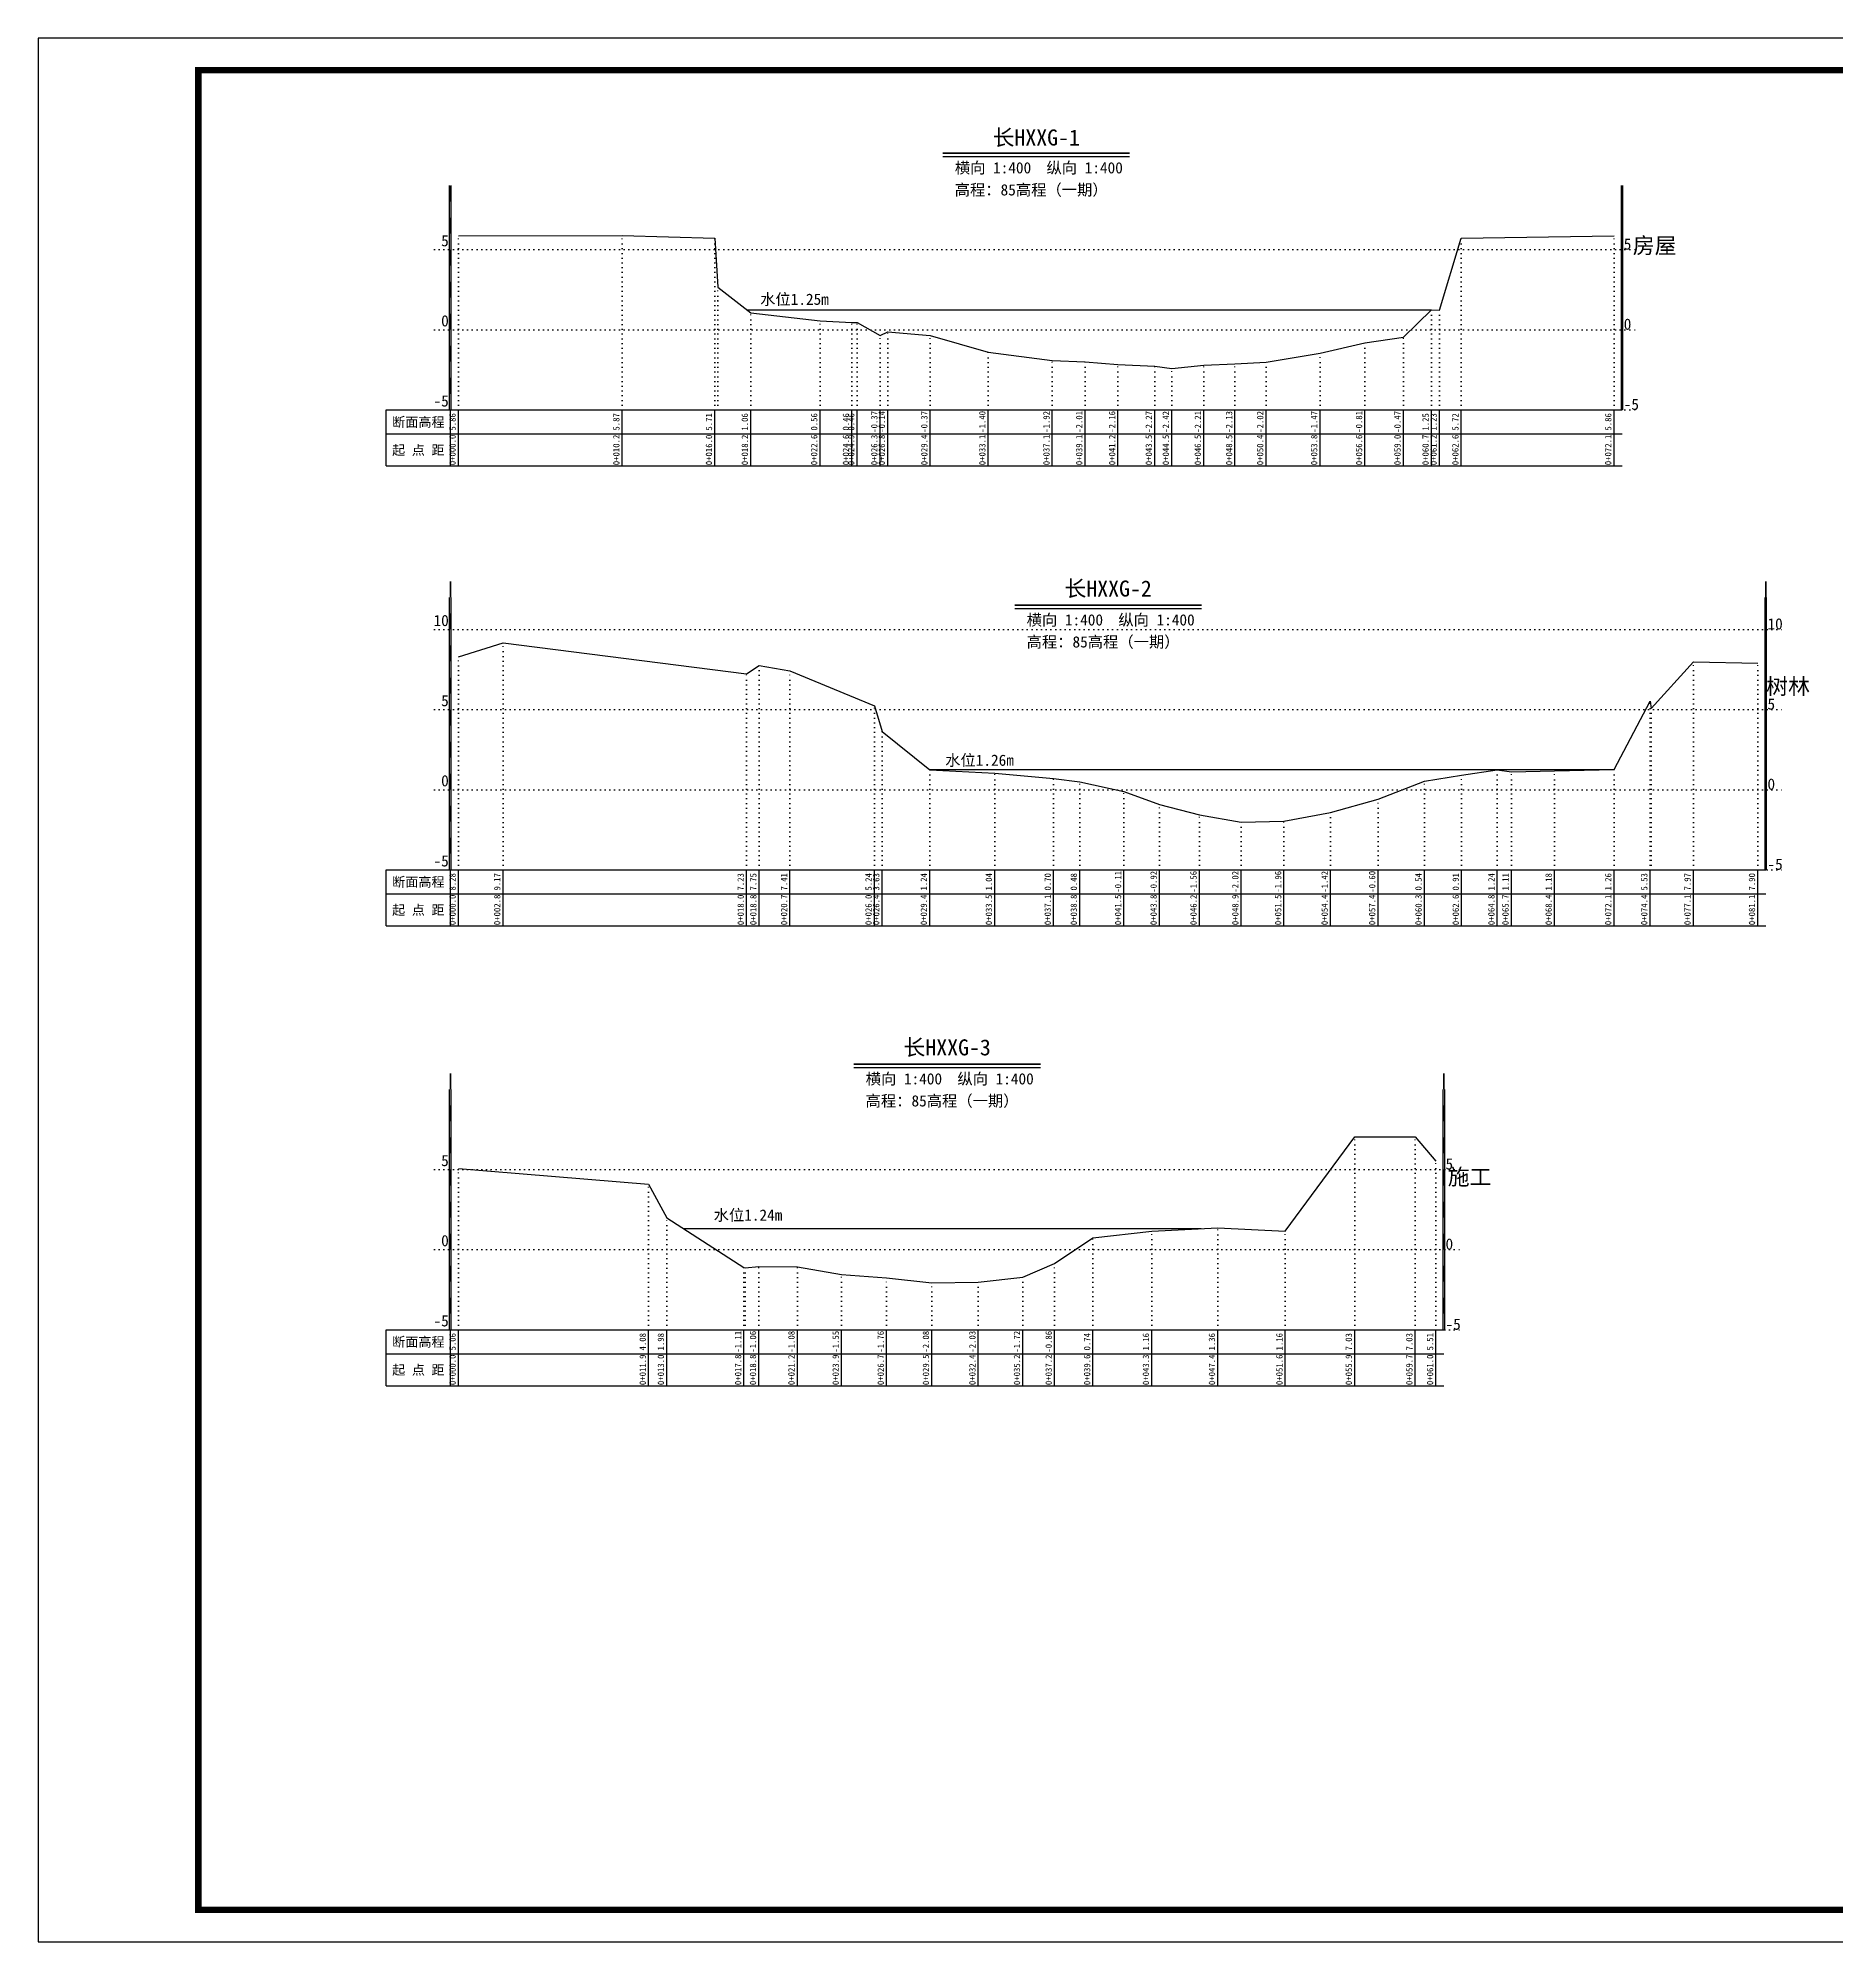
# Model space of a CAD drawing. Header units: millimetres. Extents: x 518104 to 520297, y 3371901 to 3372198.
# Drawn here: x 518104.4 to 518385, y 3371900.9 to 3372197.9 of the extents above; entities that cross this region are included whole.
import ezdxf
from ezdxf.enums import TextEntityAlignment as Align

# ---------------------------------------------------------------- set-up
doc = ezdxf.new("R2010")
doc.units = ezdxf.units.MM
doc.header["$LTSCALE"] = 0.4
doc.header["$MEASUREMENT"] = 0
doc.linetypes.add('X4', pattern=[1.6, 0, -1.6])
for name, color, linetype in [('DMX', 1, 'Continuous'), ('zdm1', 5, 'Continuous'), ('ZDMT5', 3, 'Continuous'), ('ZJ', 7, 'Continuous'), ('图框', 7, 'Continuous'), ('断面名称', 5, 'Continuous'), ('比例尺', 3, 'Continuous'), ('水位', 4, 'Continuous')]:
    doc.layers.add(name, color=color, linetype=linetype)
doc.styles.add('HDM', font='仿宋_GB2312.ttf')

msp = doc.modelspace()

# ---------------------------------------------------------------- linework, layer by layer
at = {"layer": 'DMX', "linetype": 'Continuous', "flags": 128}
for points in [[(518169.93, 3372167.02), (518195.48, 3372167.05), (518209.93, 3372166.65), (518210.43, 3372159), (518210.43, 3372159), (518215.53, 3372155.02), (518226.36, 3372153.77), (518231.31, 3372153.52), (518232.13, 3372153.52), (518235.73, 3372151.45), (518236.91, 3372152.02), (518243.53, 3372151.45), (518243.53, 3372151.45), (518252.58, 3372148.87), (518262.58, 3372147.57), (518267.71, 3372147.35), (518272.83, 3372146.97), (518278.56, 3372146.7), (518281.21, 3372146.32), (518286.21, 3372146.85), (518291.08, 3372147.05), (518295.93, 3372147.32), (518304.36, 3372148.7), (518311.36, 3372150.35), (518317.36, 3372151.2), (518321.73, 3372155.5), (518322.98, 3372155.45), (518326.38, 3372166.67), (518350.23, 3372167.02)], [(518169.93, 3372101.32), (518169.93, 3372101.32), (518176.91, 3372103.55), (518214.88, 3372098.7), (518216.86, 3372100), (518221.66, 3372099.15), (518234.83, 3372093.72), (518236.03, 3372089.7), (518243.46, 3372083.72), (518253.61, 3372083.22), (518262.78, 3372082.37), (518266.86, 3372081.82), (518273.76, 3372080.35), (518279.31, 3372078.32), (518285.53, 3372076.72), (518292.06, 3372075.57), (518298.73, 3372075.72), (518305.98, 3372077.07), (518313.41, 3372079.12), (518320.63, 3372081.97), (518326.43, 3372082.9), (518332.01, 3372083.72), (518334.21, 3372083.4), (518340.93, 3372083.57), (518350.23, 3372083.77), (518355.86, 3372094.45), (518356.01, 3372093.3), (518362.61, 3372100.55), (518372.66, 3372100.37)], [(518169.93, 3372021.52), (518199.61, 3372019.07), (518202.43, 3372013.82), (518214.48, 3372006.1), (518214.68, 3372006.05), (518216.81, 3372006.22), (518222.81, 3372006.17), (518229.71, 3372005), (518236.73, 3372004.47), (518243.78, 3372003.67), (518251.03, 3372003.8), (518257.98, 3372004.57), (518262.93, 3372006.72), (518268.93, 3372010.72), (518278.11, 3372011.77), (518288.41, 3372012.27), (518298.93, 3372011.77), (518309.76, 3372026.45), (518319.21, 3372026.45), (518322.43, 3372022.65)]]:
    msp.add_lwpolyline(points, dxfattribs=at)
at = {"layer": 'zdm1', "linetype": 'Continuous'}
for p, q in [((518168.56, 3372139.87), (518168.56, 3372174.87)), ((518168.81, 3372139.87), (518168.81, 3372174.87)), ((518351.36, 3372139.87), (518351.36, 3372174.87)), ((518351.61, 3372139.87), (518351.61, 3372174.87)), ((518158.68, 3372139.87), (518169.93, 3372139.87)), ((518158.68, 3372131.12), (518158.68, 3372139.87)), ((518168.68, 3372131.12), (518168.68, 3372139.87)), ((518169.93, 3372139.87), (518351.48, 3372139.87)), ((518158.68, 3372136.12), (518351.48, 3372136.12)), ((518158.68, 3372131.12), (518351.48, 3372131.12)), ((518168.56, 3372068.12), (518168.56, 3372110.62)), ((518168.81, 3372068.12), (518168.81, 3372110.62)), ((518373.78, 3372068.12), (518373.78, 3372110.62)), ((518374.03, 3372068.12), (518374.03, 3372110.62)), ((518158.68, 3372068.12), (518169.93, 3372068.12)), ((518158.68, 3372059.37), (518158.68, 3372068.12)), ((518168.68, 3372059.37), (518168.68, 3372068.12)), ((518169.93, 3372068.12), (518373.91, 3372068.12)), ((518158.68, 3372064.37), (518373.91, 3372064.37)), ((518158.68, 3372059.37), (518373.91, 3372059.37)), ((518168.56, 3371996.37), (518168.56, 3372033.87)), ((518168.81, 3371996.37), (518168.81, 3372033.87)), ((518323.56, 3371996.37), (518323.56, 3372033.87)), ((518323.81, 3371996.37), (518323.81, 3372033.87)), ((518158.68, 3371996.37), (518169.93, 3371996.37)), ((518158.68, 3371987.62), (518158.68, 3371996.37)), ((518168.68, 3371987.62), (518168.68, 3371996.37)), ((518169.93, 3371996.37), (518323.68, 3371996.37)), ((518158.68, 3371992.62), (518323.68, 3371992.62)), ((518158.68, 3371987.62), (518323.68, 3371987.62))]:
    msp.add_line(p, q, dxfattribs=at)
at = {"layer": 'zdm1', "linetype": 'X4'}
for p, q in [((518166.18, 3372164.87), (518353.98, 3372164.87)), ((518166.18, 3372152.37), (518353.98, 3372152.37)), ((518166.18, 3372139.87), (518353.98, 3372139.87)), ((518166.18, 3372105.62), (518376.41, 3372105.62)), ((518166.18, 3372093.12), (518376.41, 3372093.12)), ((518166.18, 3372080.62), (518376.41, 3372080.62)), ((518166.18, 3372068.12), (518376.41, 3372068.12)), ((518166.18, 3372021.37), (518326.18, 3372021.37)), ((518166.18, 3372008.87), (518326.18, 3372008.87)), ((518166.18, 3371996.37), (518326.18, 3371996.37))]:
    msp.add_line(p, q, dxfattribs=at)
at = {"layer": 'zdm1', "linetype": 'Continuous', "flags": 128}
for points in [[(518168.68, 3372172.37, 0.25, 0.25, 0), (518168.68, 3372174.87, 0.25, 0.25, 0)], [(518351.48, 3372172.37, 0.25, 0.25, 0), (518351.48, 3372174.87, 0.25, 0.25, 0)], [(518168.68, 3372167.37, 0.25, 0.25, 0), (518168.68, 3372169.87, 0.25, 0.25, 0)], [(518351.48, 3372167.37, 0.25, 0.25, 0), (518351.48, 3372169.87, 0.25, 0.25, 0)], [(518168.68, 3372162.37, 0.25, 0.25, 0), (518168.68, 3372164.87, 0.25, 0.25, 0)], [(518351.48, 3372162.37, 0.25, 0.25, 0), (518351.48, 3372164.87, 0.25, 0.25, 0)], [(518168.68, 3372157.37, 0.25, 0.25, 0), (518168.68, 3372159.87, 0.25, 0.25, 0)], [(518351.48, 3372157.37, 0.25, 0.25, 0), (518351.48, 3372159.87, 0.25, 0.25, 0)], [(518168.68, 3372152.37, 0.25, 0.25, 0), (518168.68, 3372154.87, 0.25, 0.25, 0)], [(518351.48, 3372152.37, 0.25, 0.25, 0), (518351.48, 3372154.87, 0.25, 0.25, 0)], [(518168.68, 3372147.37, 0.25, 0.25, 0), (518168.68, 3372149.87, 0.25, 0.25, 0)], [(518351.48, 3372147.37, 0.25, 0.25, 0), (518351.48, 3372149.87, 0.25, 0.25, 0)], [(518168.68, 3372142.37, 0.25, 0.25, 0), (518168.68, 3372144.87, 0.25, 0.25, 0)], [(518351.48, 3372142.37, 0.25, 0.25, 0), (518351.48, 3372144.87, 0.25, 0.25, 0)], [(518168.68, 3372110.62, 0.25, 0.25, 0), (518168.68, 3372113.12, 0.25, 0.25, 0)], [(518373.91, 3372110.62, 0.25, 0.25, 0), (518373.91, 3372113.12, 0.25, 0.25, 0)], [(518168.68, 3372105.62, 0.25, 0.25, 0), (518168.68, 3372108.12, 0.25, 0.25, 0)], [(518373.91, 3372105.62, 0.25, 0.25, 0), (518373.91, 3372108.12, 0.25, 0.25, 0)], [(518168.68, 3372100.62, 0.25, 0.25, 0), (518168.68, 3372103.12, 0.25, 0.25, 0)], [(518373.91, 3372100.62, 0.25, 0.25, 0), (518373.91, 3372103.12, 0.25, 0.25, 0)], [(518168.68, 3372095.62, 0.25, 0.25, 0), (518168.68, 3372098.12, 0.25, 0.25, 0)], [(518373.91, 3372095.62, 0.25, 0.25, 0), (518373.91, 3372098.12, 0.25, 0.25, 0)], [(518168.68, 3372090.62, 0.25, 0.25, 0), (518168.68, 3372093.12, 0.25, 0.25, 0)], [(518373.91, 3372090.62, 0.25, 0.25, 0), (518373.91, 3372093.12, 0.25, 0.25, 0)], [(518168.68, 3372085.62, 0.25, 0.25, 0), (518168.68, 3372088.12, 0.25, 0.25, 0)], [(518373.91, 3372085.62, 0.25, 0.25, 0), (518373.91, 3372088.12, 0.25, 0.25, 0)], [(518168.68, 3372080.62, 0.25, 0.25, 0), (518168.68, 3372083.12, 0.25, 0.25, 0)], [(518373.91, 3372080.62, 0.25, 0.25, 0), (518373.91, 3372083.12, 0.25, 0.25, 0)], [(518168.68, 3372075.62, 0.25, 0.25, 0), (518168.68, 3372078.12, 0.25, 0.25, 0)], [(518373.91, 3372075.62, 0.25, 0.25, 0), (518373.91, 3372078.12, 0.25, 0.25, 0)], [(518168.68, 3372070.62, 0.25, 0.25, 0), (518168.68, 3372073.12, 0.25, 0.25, 0)], [(518373.91, 3372070.62, 0.25, 0.25, 0), (518373.91, 3372073.12, 0.25, 0.25, 0)], [(518168.68, 3372033.87, 0.25, 0.25, 0), (518168.68, 3372036.37, 0.25, 0.25, 0)], [(518323.68, 3372033.87, 0.25, 0.25, 0), (518323.68, 3372036.37, 0.25, 0.25, 0)], [(518168.68, 3372028.87, 0.25, 0.25, 0), (518168.68, 3372031.37, 0.25, 0.25, 0)], [(518323.68, 3372028.87, 0.25, 0.25, 0), (518323.68, 3372031.37, 0.25, 0.25, 0)], [(518168.68, 3372023.87, 0.25, 0.25, 0), (518168.68, 3372026.37, 0.25, 0.25, 0)], [(518323.68, 3372023.87, 0.25, 0.25, 0), (518323.68, 3372026.37, 0.25, 0.25, 0)], [(518168.68, 3372018.87, 0.25, 0.25, 0), (518168.68, 3372021.37, 0.25, 0.25, 0)], [(518323.68, 3372018.87, 0.25, 0.25, 0), (518323.68, 3372021.37, 0.25, 0.25, 0)], [(518168.68, 3372013.87, 0.25, 0.25, 0), (518168.68, 3372016.37, 0.25, 0.25, 0)], [(518323.68, 3372013.87, 0.25, 0.25, 0), (518323.68, 3372016.37, 0.25, 0.25, 0)], [(518168.68, 3372008.87, 0.25, 0.25, 0), (518168.68, 3372011.37, 0.25, 0.25, 0)], [(518323.68, 3372008.87, 0.25, 0.25, 0), (518323.68, 3372011.37, 0.25, 0.25, 0)], [(518168.68, 3372003.87, 0.25, 0.25, 0), (518168.68, 3372006.37, 0.25, 0.25, 0)], [(518323.68, 3372003.87, 0.25, 0.25, 0), (518323.68, 3372006.37, 0.25, 0.25, 0)], [(518168.68, 3371998.87, 0.25, 0.25, 0), (518168.68, 3372001.37, 0.25, 0.25, 0)], [(518323.68, 3371998.87, 0.25, 0.25, 0), (518323.68, 3372001.37, 0.25, 0.25, 0)]]:
    msp.add_lwpolyline(points, format="xyseb", dxfattribs=at)
at = {"layer": 'ZDMT5', "linetype": 'X4'}
for p, q in [((518169.93, 3372139.87), (518169.93, 3372167.02)), ((518195.48, 3372139.87), (518195.48, 3372167.05)), ((518209.93, 3372139.87), (518209.93, 3372166.65)), ((518326.38, 3372139.87), (518326.38, 3372166.67)), ((518350.23, 3372139.87), (518350.23, 3372167.02)), ((518210.43, 3372139.87), (518210.43, 3372159)), ((518210.43, 3372139.87), (518210.43, 3372157.35)), ((518215.53, 3372139.87), (518215.53, 3372155.02)), ((518226.36, 3372139.87), (518226.36, 3372153.77)), ((518231.31, 3372139.87), (518231.31, 3372153.52)), ((518232.13, 3372139.87), (518232.13, 3372153.52)), ((518321.73, 3372139.87), (518321.73, 3372155.5)), ((518322.98, 3372139.87), (518322.98, 3372155.45)), ((518235.73, 3372139.87), (518235.73, 3372151.45)), ((518236.91, 3372139.87), (518236.91, 3372152.02)), ((518243.53, 3372139.87), (518243.53, 3372151.45)), ((518311.36, 3372139.87), (518311.36, 3372150.35)), ((518317.36, 3372139.87), (518317.36, 3372151.2)), ((518252.58, 3372139.87), (518252.58, 3372148.87)), ((518262.58, 3372139.87), (518262.58, 3372147.57)), ((518267.71, 3372139.87), (518267.71, 3372147.35)), ((518272.83, 3372139.87), (518272.83, 3372146.97)), ((518291.08, 3372139.87), (518291.08, 3372147.05)), ((518295.93, 3372139.87), (518295.93, 3372147.32)), ((518304.36, 3372139.87), (518304.36, 3372148.7)), ((518278.56, 3372139.87), (518278.56, 3372146.7)), ((518281.21, 3372139.87), (518281.21, 3372146.32)), ((518286.21, 3372139.87), (518286.21, 3372146.85)), ((518176.91, 3372068.12), (518176.91, 3372103.55)), ((518169.93, 3372068.12), (518169.93, 3372101.32)), ((518169.93, 3372068.12), (518169.93, 3372101.32)), ((518216.86, 3372068.12), (518216.86, 3372100)), ((518362.61, 3372068.12), (518362.61, 3372100.55)), ((518372.66, 3372068.12), (518372.66, 3372100.37)), ((518214.88, 3372068.12), (518214.88, 3372098.7)), ((518221.66, 3372068.12), (518221.66, 3372099.15)), ((518234.83, 3372068.12), (518234.83, 3372093.72)), ((518355.86, 3372068.12), (518355.86, 3372094.45)), ((518356.01, 3372068.12), (518356.01, 3372093.3)), ((518236.03, 3372068.12), (518236.03, 3372089.7)), ((518243.46, 3372068.12), (518243.46, 3372083.72)), ((518253.61, 3372068.12), (518253.61, 3372083.22)), ((518262.78, 3372068.12), (518262.78, 3372082.37)), ((518266.86, 3372068.12), (518266.86, 3372081.82)), ((518320.63, 3372068.12), (518320.63, 3372081.97)), ((518326.43, 3372068.12), (518326.43, 3372082.9)), ((518332.01, 3372068.12), (518332.01, 3372083.72)), ((518334.21, 3372068.12), (518334.21, 3372083.4)), ((518340.93, 3372068.12), (518340.93, 3372083.57)), ((518350.23, 3372068.12), (518350.23, 3372083.77)), ((518273.76, 3372068.12), (518273.76, 3372080.35)), ((518313.41, 3372068.12), (518313.41, 3372079.12)), ((518279.31, 3372068.12), (518279.31, 3372078.32)), ((518285.53, 3372068.12), (518285.53, 3372076.72)), ((518298.73, 3372068.12), (518298.73, 3372075.72)), ((518305.98, 3372068.12), (518305.98, 3372077.07)), ((518292.06, 3372068.12), (518292.06, 3372075.57)), ((518309.76, 3371996.37), (518309.76, 3372026.45)), ((518319.21, 3371996.37), (518319.21, 3372026.45)), ((518322.43, 3371996.37), (518322.43, 3372022.65)), ((518169.93, 3371996.37), (518169.93, 3372021.52)), ((518199.61, 3371996.37), (518199.61, 3372019.07)), ((518202.43, 3371996.37), (518202.43, 3372013.82)), ((518268.93, 3371996.37), (518268.93, 3372010.72)), ((518278.11, 3371996.37), (518278.11, 3372011.77)), ((518288.41, 3371996.37), (518288.41, 3372012.27)), ((518298.93, 3371996.37), (518298.93, 3372011.77)), ((518214.48, 3371996.37), (518214.48, 3372006.1)), ((518214.68, 3371996.37), (518214.68, 3372006.05)), ((518216.81, 3371996.37), (518216.81, 3372006.22)), ((518222.81, 3371996.37), (518222.81, 3372006.17)), ((518229.71, 3371996.37), (518229.71, 3372005)), ((518236.73, 3371996.37), (518236.73, 3372004.47)), ((518257.98, 3371996.37), (518257.98, 3372004.57)), ((518262.93, 3371996.37), (518262.93, 3372006.72)), ((518243.78, 3371996.37), (518243.78, 3372003.67)), ((518251.03, 3371996.37), (518251.03, 3372003.8))]:
    msp.add_line(p, q, dxfattribs=at)
at = {"layer": 'ZDMT5', "linetype": 'Continuous'}
for p, q in [((518169.93, 3372131.12), (518169.93, 3372139.87)), ((518195.48, 3372131.12), (518195.48, 3372139.87)), ((518209.93, 3372131.12), (518209.93, 3372139.87)), ((518215.53, 3372131.12), (518215.53, 3372139.87)), ((518226.36, 3372131.12), (518226.36, 3372139.87)), ((518231.31, 3372131.12), (518231.31, 3372139.87)), ((518232.13, 3372131.12), (518232.13, 3372139.87)), ((518235.73, 3372131.12), (518235.73, 3372139.87)), ((518236.91, 3372131.12), (518236.91, 3372139.87)), ((518243.53, 3372131.12), (518243.53, 3372139.87)), ((518252.58, 3372131.12), (518252.58, 3372139.87)), ((518262.58, 3372131.12), (518262.58, 3372139.87)), ((518267.71, 3372131.12), (518267.71, 3372139.87)), ((518272.83, 3372131.12), (518272.83, 3372139.87)), ((518278.56, 3372131.12), (518278.56, 3372139.87)), ((518281.21, 3372131.12), (518281.21, 3372139.87)), ((518286.21, 3372131.12), (518286.21, 3372139.87)), ((518291.08, 3372131.12), (518291.08, 3372139.87)), ((518295.93, 3372131.12), (518295.93, 3372139.87)), ((518304.36, 3372131.12), (518304.36, 3372139.87)), ((518311.36, 3372131.12), (518311.36, 3372139.87)), ((518317.36, 3372131.12), (518317.36, 3372139.87)), ((518321.73, 3372131.12), (518321.73, 3372139.87)), ((518322.98, 3372131.12), (518322.98, 3372139.87)), ((518326.38, 3372131.12), (518326.38, 3372139.87)), ((518350.23, 3372131.12), (518350.23, 3372139.87)), ((518169.93, 3372059.37), (518169.93, 3372068.12)), ((518176.91, 3372059.37), (518176.91, 3372068.12)), ((518214.88, 3372059.37), (518214.88, 3372068.12)), ((518216.86, 3372059.37), (518216.86, 3372068.12)), ((518221.66, 3372059.37), (518221.66, 3372068.12)), ((518234.83, 3372059.37), (518234.83, 3372068.12)), ((518236.03, 3372059.37), (518236.03, 3372068.12)), ((518243.46, 3372059.37), (518243.46, 3372068.12)), ((518253.61, 3372059.37), (518253.61, 3372068.12)), ((518262.78, 3372059.37), (518262.78, 3372068.12)), ((518266.86, 3372059.37), (518266.86, 3372068.12)), ((518273.76, 3372059.37), (518273.76, 3372068.12)), ((518279.31, 3372059.37), (518279.31, 3372068.12)), ((518285.53, 3372059.37), (518285.53, 3372068.12)), ((518292.06, 3372059.37), (518292.06, 3372068.12)), ((518298.73, 3372059.37), (518298.73, 3372068.12)), ((518305.98, 3372059.37), (518305.98, 3372068.12)), ((518313.41, 3372059.37), (518313.41, 3372068.12)), ((518320.63, 3372059.37), (518320.63, 3372068.12)), ((518326.43, 3372059.37), (518326.43, 3372068.12)), ((518332.01, 3372059.37), (518332.01, 3372068.12)), ((518334.21, 3372059.37), (518334.21, 3372068.12)), ((518340.93, 3372059.37), (518340.93, 3372068.12)), ((518350.23, 3372059.37), (518350.23, 3372068.12)), ((518355.86, 3372059.37), (518355.86, 3372068.12)), ((518362.61, 3372059.37), (518362.61, 3372068.12)), ((518372.66, 3372059.37), (518372.66, 3372068.12)), ((518169.93, 3371987.62), (518169.93, 3371996.37)), ((518199.61, 3371987.62), (518199.61, 3371996.37)), ((518202.43, 3371987.62), (518202.43, 3371996.37)), ((518214.48, 3371987.62), (518214.48, 3371996.37)), ((518216.81, 3371987.62), (518216.81, 3371996.37)), ((518222.81, 3371987.62), (518222.81, 3371996.37)), ((518229.71, 3371987.62), (518229.71, 3371996.37)), ((518236.73, 3371987.62), (518236.73, 3371996.37)), ((518243.78, 3371987.62), (518243.78, 3371996.37)), ((518251.03, 3371987.62), (518251.03, 3371996.37)), ((518257.98, 3371987.62), (518257.98, 3371996.37)), ((518262.93, 3371987.62), (518262.93, 3371996.37)), ((518268.93, 3371987.62), (518268.93, 3371996.37)), ((518278.11, 3371987.62), (518278.11, 3371996.37)), ((518288.41, 3371987.62), (518288.41, 3371996.37)), ((518298.93, 3371987.62), (518298.93, 3371996.37)), ((518309.76, 3371987.62), (518309.76, 3371996.37)), ((518319.21, 3371987.62), (518319.21, 3371996.37)), ((518322.43, 3371987.62), (518322.43, 3371996.37))]:
    msp.add_line(p, q, dxfattribs=at)
at = {"layer": '图框', "flags": 128}
msp.add_lwpolyline([(518104.36, 3371900.87), (518524.36, 3371900.87), (518524.36, 3372197.87), (518104.36, 3372197.87)], close=True, dxfattribs=at)
at = {"layer": '图框', "const_width": 1, "flags": 128}
msp.add_lwpolyline([(518129.36, 3371905.87), (518519.36, 3371905.87), (518519.36, 3372192.87), (518129.36, 3372192.87)], close=True, dxfattribs=at)
at = {"layer": '比例尺', "color": 3, "linetype": 'Continuous', "lineweight": 40}
for p, q in [((518245.52, 3372179.91), (518274.64, 3372179.91)), ((518256.73, 3372109.38), (518285.86, 3372109.38)), ((518231.62, 3372037.79), (518260.74, 3372037.79))]:
    msp.add_line(p, q, dxfattribs=at)
at = {"layer": '比例尺', "color": 3, "linetype": 'Continuous'}
for p, q in [((518245.52, 3372179.41), (518274.64, 3372179.41)), ((518256.73, 3372108.88), (518285.86, 3372108.88)), ((518231.62, 3372037.29), (518260.74, 3372037.29))]:
    msp.add_line(p, q, dxfattribs=at)
at = {"layer": '水位', "color": 6, "linetype": 'Continuous', "flags": 128}
for points in [[(518214.92, 3372155.5), (518321.74, 3372155.5)], [(518243.38, 3372083.78), (518350.24, 3372083.78)], [(518205.05, 3372012.14), (518285.79, 3372012.14)]]:
    msp.add_lwpolyline(points, dxfattribs=at)

# ---------------------------------------------------------------- texts
at = {"layer": 'zdm1', "linetype": 'Continuous', "style": 'HDM'}
for s, p in [('5', (518168.43, 3372164.87)), ('0', (518168.43, 3372152.37)), ('-5', (518168.43, 3372139.87)), ('10', (518168.43, 3372105.62)), ('5', (518168.43, 3372093.12)), ('0', (518168.43, 3372080.62)), ('-5', (518168.43, 3372068.12)), ('5', (518168.43, 3372021.37)), ('0', (518168.43, 3372008.87)), ('-5', (518168.43, 3371996.37))]:
    msp.add_text(s, height=1.75, dxfattribs=at).set_placement(p, align=Align.BOTTOM_RIGHT)
for s, p in [('5', (518351.73, 3372164.87)), ('0', (518351.73, 3372152.37)), ('-5', (518351.73, 3372139.87)), ('10', (518374.16, 3372105.62)), ('5', (518374.16, 3372093.12)), ('0', (518374.16, 3372080.62)), ('-5', (518374.16, 3372068.12)), ('5', (518323.93, 3372021.37)), ('0', (518323.93, 3372008.87)), ('-5', (518323.93, 3371996.37))]:
    msp.add_text(s, height=1.75, dxfattribs=at).set_placement(p)
for s, p in [('断面高程', (518163.68, 3372138)), ('起 点 距', (518163.68, 3372133.62)), ('断面高程', (518163.68, 3372066.25)), ('起 点 距', (518163.68, 3372061.87)), ('断面高程', (518163.68, 3371994.5)), ('起 点 距', (518163.68, 3371990.12))]:
    msp.add_text(s, height=1.5, dxfattribs=at).set_placement(p, align=Align.MIDDLE)
at = {"layer": 'ZDMT5', "linetype": 'Continuous', "style": 'HDM'}
for s, p in [('5.86', (518169.81, 3372138)), ('5.87', (518195.36, 3372138)), ('5.71', (518209.81, 3372138)), ('1.06', (518215.41, 3372138)), ('0.56', (518226.23, 3372138)), ('0.46', (518231.18, 3372138)), ('0.46', (518232.01, 3372138)), ('-0.37', (518235.61, 3372138)), ('-0.14', (518236.78, 3372138)), ('-0.37', (518243.41, 3372138)), ('-1.40', (518252.46, 3372138)), ('-1.92', (518262.46, 3372138)), ('-2.01', (518267.58, 3372138)), ('-2.16', (518272.71, 3372138)), ('-2.27', (518278.43, 3372138)), ('-2.42', (518281.08, 3372138)), ('-2.21', (518286.08, 3372138)), ('-2.13', (518290.96, 3372138)), ('-2.02', (518295.81, 3372138)), ('-1.47', (518304.23, 3372138)), ('-0.81', (518311.23, 3372138)), ('-0.47', (518317.23, 3372138)), ('1.25', (518321.61, 3372138)), ('1.23', (518322.86, 3372138)), ('5.72', (518326.26, 3372138)), ('5.86', (518350.11, 3372138)), ('0+000.0', (518169.81, 3372133.62)), ('0+010.2', (518195.36, 3372133.62)), ('0+016.0', (518209.81, 3372133.62)), ('0+018.2', (518215.41, 3372133.62)), ('0+022.6', (518226.23, 3372133.62)), ('0+024.6', (518231.18, 3372133.62)), ('0+024.9', (518232.01, 3372133.62)), ('0+026.3', (518235.61, 3372133.62)), ('0+026.8', (518236.78, 3372133.62)), ('0+029.4', (518243.41, 3372133.62)), ('0+033.1', (518252.46, 3372133.62)), ('0+037.1', (518262.46, 3372133.62)), ('0+039.1', (518267.58, 3372133.62)), ('0+041.2', (518272.71, 3372133.62)), ('0+043.5', (518278.43, 3372133.62)), ('0+044.5', (518281.08, 3372133.62)), ('0+046.5', (518286.08, 3372133.62)), ('0+048.5', (518290.96, 3372133.62)), ('0+050.4', (518295.81, 3372133.62)), ('0+053.8', (518304.23, 3372133.62)), ('0+056.6', (518311.23, 3372133.62)), ('0+059.0', (518317.23, 3372133.62)), ('0+060.7', (518321.61, 3372133.62)), ('0+061.2', (518322.86, 3372133.62)), ('0+062.6', (518326.26, 3372133.62)), ('0+072.1', (518350.11, 3372133.62)), ('8.28', (518169.81, 3372066.25)), ('9.17', (518176.78, 3372066.25)), ('7.23', (518214.76, 3372066.25)), ('7.75', (518216.73, 3372066.25)), ('7.41', (518221.53, 3372066.25)), ('5.24', (518234.71, 3372066.25)), ('3.63', (518235.91, 3372066.25)), ('1.24', (518243.33, 3372066.25)), ('1.04', (518253.48, 3372066.25)), ('0.70', (518262.66, 3372066.25)), ('0.48', (518266.73, 3372066.25)), ('-0.11', (518273.63, 3372066.25)), ('-0.92', (518279.18, 3372066.25)), ('-1.56', (518285.41, 3372066.25)), ('-2.02', (518291.93, 3372066.25)), ('-1.96', (518298.61, 3372066.25)), ('-1.42', (518305.86, 3372066.25)), ('-0.60', (518313.28, 3372066.25)), ('0.54', (518320.51, 3372066.25)), ('0.91', (518326.31, 3372066.25)), ('1.24', (518331.88, 3372066.25)), ('1.11', (518334.08, 3372066.25)), ('1.18', (518340.81, 3372066.25)), ('1.26', (518350.11, 3372066.25)), ('5.53', (518355.73, 3372066.25)), ('7.97', (518362.48, 3372066.25)), ('7.90', (518372.53, 3372066.25)), ('0+000.0', (518169.81, 3372061.87)), ('0+002.8', (518176.78, 3372061.87)), ('0+018.0', (518214.76, 3372061.87)), ('0+018.8', (518216.73, 3372061.87)), ('0+020.7', (518221.53, 3372061.87)), ('0+026.0', (518234.71, 3372061.87)), ('0+026.4', (518235.91, 3372061.87)), ('0+029.4', (518243.33, 3372061.87)), ('0+033.5', (518253.48, 3372061.87)), ('0+037.1', (518262.66, 3372061.87)), ('0+038.8', (518266.73, 3372061.87)), ('0+041.5', (518273.63, 3372061.87)), ('0+043.8', (518279.18, 3372061.87)), ('0+046.2', (518285.41, 3372061.87)), ('0+048.9', (518291.93, 3372061.87)), ('0+051.5', (518298.61, 3372061.87)), ('0+054.4', (518305.86, 3372061.87)), ('0+057.4', (518313.28, 3372061.87)), ('0+060.3', (518320.51, 3372061.87)), ('0+062.6', (518326.31, 3372061.87)), ('0+064.8', (518331.88, 3372061.87)), ('0+065.7', (518334.08, 3372061.87)), ('0+068.4', (518340.81, 3372061.87)), ('0+072.1', (518350.11, 3372061.87)), ('0+074.4', (518355.73, 3372061.87)), ('0+077.1', (518362.48, 3372061.87)), ('0+081.1', (518372.53, 3372061.87)), ('5.06', (518169.81, 3371994.5)), ('4.08', (518199.48, 3371994.5)), ('1.98', (518202.31, 3371994.5)), ('-1.11', (518214.36, 3371994.5)), ('-1.06', (518216.68, 3371994.5)), ('-1.08', (518222.68, 3371994.5)), ('-1.55', (518229.58, 3371994.5)), ('-1.76', (518236.61, 3371994.5)), ('-2.08', (518243.66, 3371994.5)), ('-2.03', (518250.91, 3371994.5)), ('-1.72', (518257.86, 3371994.5)), ('-0.86', (518262.81, 3371994.5)), ('0.74', (518268.81, 3371994.5)), ('1.16', (518277.98, 3371994.5)), ('1.36', (518288.28, 3371994.5)), ('1.16', (518298.81, 3371994.5)), ('7.03', (518309.63, 3371994.5)), ('7.03', (518319.08, 3371994.5)), ('5.51', (518322.31, 3371994.5)), ('0+000.0', (518169.81, 3371990.12)), ('0+011.9', (518199.48, 3371990.12)), ('0+013.0', (518202.31, 3371990.12)), ('0+017.8', (518214.36, 3371990.12)), ('0+018.8', (518216.68, 3371990.12)), ('0+021.2', (518222.68, 3371990.12)), ('0+023.9', (518229.58, 3371990.12)), ('0+026.7', (518236.61, 3371990.12)), ('0+029.5', (518243.66, 3371990.12)), ('0+032.4', (518250.91, 3371990.12)), ('0+035.2', (518257.86, 3371990.12)), ('0+037.2', (518262.81, 3371990.12)), ('0+039.6', (518268.81, 3371990.12)), ('0+043.3', (518277.98, 3371990.12)), ('0+047.4', (518288.28, 3371990.12)), ('0+051.6', (518298.81, 3371990.12)), ('0+055.9', (518309.63, 3371990.12)), ('0+059.7', (518319.08, 3371990.12)), ('0+061.0', (518322.31, 3371990.12))]:
    msp.add_text(s, height=1, rotation=90, dxfattribs=at).set_placement(p, align=Align.BOTTOM_CENTER)
at = {"layer": 'ZJ', "linetype": 'Continuous', "style": 'HDM'}
for s, p in [('房屋', (518356.56, 3372165.57)), ('树林', (518377.37, 3372096.79)), ('施工', (518327.68, 3372020.27))]:
    msp.add_text(s, height=2.5, dxfattribs=at).set_placement(p, align=Align.MIDDLE)
at = {"layer": '断面名称', "color": 5, "linetype": 'Continuous', "style": 'HDM'}
for s, p in [('长HXXG-1', (518260.08, 3372182.41)), ('长HXXG-2', (518271.29, 3372112.05)), ('长HXXG-3', (518246.18, 3372040.47))]:
    msp.add_text(s, height=2.5, dxfattribs=at).set_placement(p, align=Align.MIDDLE)
at = {"layer": '比例尺', "color": 3, "linetype": 'Continuous', "style": 'HDM'}
for s, p in [('横向 1:400  纵向 1:400', (518273.59, 3372176.24)), ('高程：85高程（一期）', (518271.22, 3372172.8)), ('横向 1:400  纵向 1:400', (518284.8, 3372105.71)), ('高程：85高程（一期）', (518282.44, 3372102.28)), ('横向 1:400  纵向 1:400', (518259.69, 3372034.12)), ('高程：85高程（一期）', (518257.32, 3372030.68))]:
    msp.add_text(s, height=1.75, dxfattribs=at).set_placement(p, align=Align.BOTTOM_RIGHT)
at = {"layer": '水位', "color": 6, "linetype": 'Continuous', "style": 'HDM'}
for s, p in [('水位1.25m', (518222.36, 3372157.17)), ('水位1.26m', (518251.23, 3372085.26)), ('水位1.24m', (518215.11, 3372014.3))]:
    msp.add_text(s, height=1.75, dxfattribs=at).set_placement(p, align=Align.MIDDLE)

doc.saveas('drawing.dxf')
